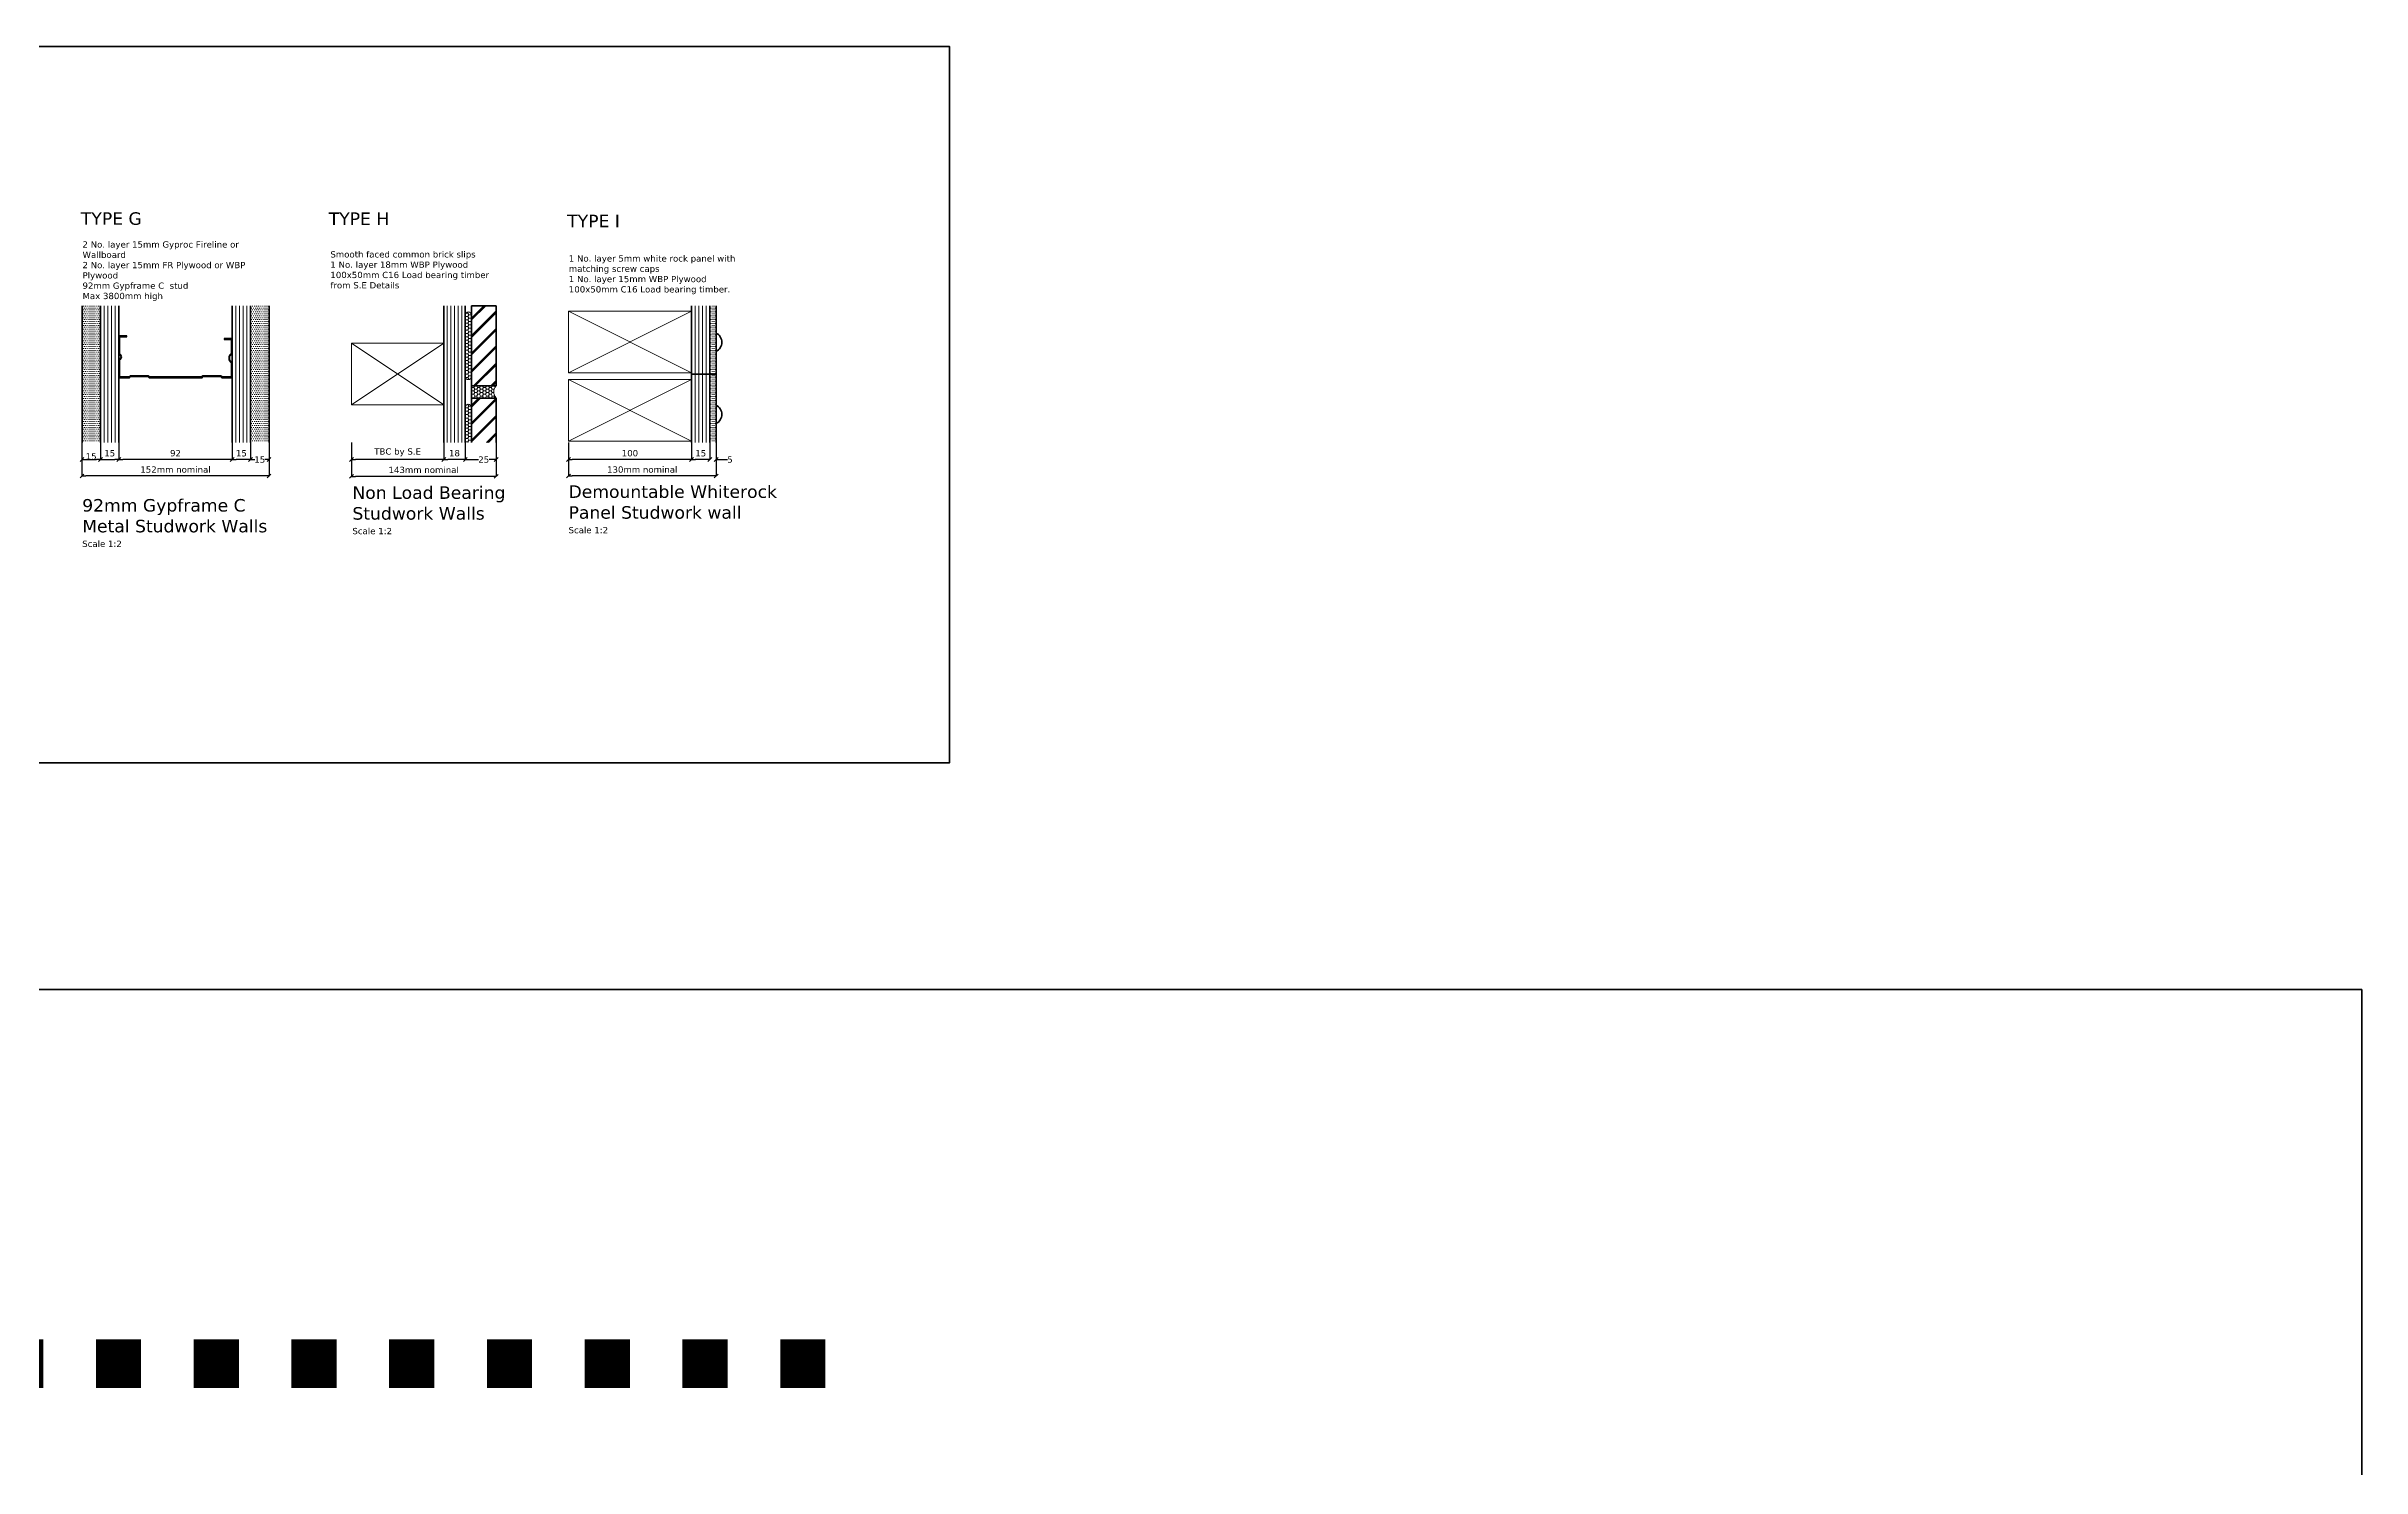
# Model space of a CAD drawing. Header units: millimetres. Extents: x -159872 to 386485, y -250577 to 158966.
# Drawn here: x -108193 to -106311, y 15571 to 16725 of the extents above; entities that cross this region are included whole.
import ezdxf

# ---------------------------------------------------------------- set-up
doc = ezdxf.new("R2010")
doc.units = ezdxf.units.MM
doc.header["$PDMODE"] = 1
doc.header["$PDSIZE"] = -2
doc.layers.get('0').update_dxf_attribs({"lineweight": 25})
for name, color, linetype, lineweight in [('LDS-details', 4, 'Continuous', 25), ('LDS-dimensions-1-2', 251, 'Continuous', 9), ('LDS-hatch', 253, 'Continuous', 9), ('LDS-hatch_Hatch', 7, 'Continuous', 5), ('LDS-joinery general', 3, 'Continuous', 18), ('LDS-struct-new-walls', 6, 'Continuous', 35), ('LDS-text-1-1', 7, 'Continuous', 9), ('LDS-text-1-2', 7, 'Continuous', 9)]:
    doc.layers.add(name, color=color, linetype=linetype, lineweight=lineweight)
doc.styles.add('Verdana', font='Verdana.ttf')
doc.styles.add('Verdana (bold)', font='Verdana Bold.ttf')
doc.dimstyles.new('keane-1-2', dxfattribs={"dimtxt": 2.541058, "dimasz": 3.181201, "dimexe": 0.05, "dimexo": 0.05, "dimgap": 0.05, "dimtad": 1, "dimtih": 1, "dimtoh": 1, "dimdec": 0, "dimdsep": 46, "dimtxsty": 'Verdana', "dimblk": 'VW_SLASH-3', "dimblk1": 'VW_SLASH-3', "dimblk2": 'VW_SLASH-3', "dimcen": 0, "dimazin": 0, "dimtfac": 1, "dimtdec": 0, "dimtix": 1, "dimtofl": 0, "dimtmove": 0, "dimatfit": 0, "dimldrblk": 'VW_SLASH-3', "dimfxl": 1, "dimfrac": 2, "dimtolj": 1, "dimarcsym": 0})
pattern_1 = [(180, (122858.9752, -93076.1713), (-0.78125, 1.5625), [0.01, -1.5525])]
pattern_2 = [(45, (-1779118.001, -4898816.16), (-7.071067812, 7.071067812), []), (45, (-1779117.276, -4898816.16), (-7.071067812, 7.071067812), []), (45, (-1779116.551, -4898816.16), (-7.071067812, 7.071067812), [])]
pattern_3 = [(0, (-1779118.0014, -4898816.1601), (2.38125, 1.3748153225), [1.5875, -3.175]), (120, (-1779118.0014, -4898816.1601), (-2.3812499948, 1.3748153315), [1.5875, -3.175]), (60, (-1779116.4139, -4898813.4105), (5.2e-09, 2.749630654), [1.5875, -3.175])]

# ---------------------------------------------------------------- blocks, each defined once
blk = doc.blocks.new('VW_SLASH-3')
at = {"color": 0, "linetype": 'ByBlock', "lineweight": -2, "transparency": 16777216}
blk.add_line((0, 0), (-1, 0), dxfattribs=at)
at = {"color": 0, "linetype": 'Continuous', "lineweight": 5, "transparency": 16777216, "flags": 128}
blk.add_lwpolyline([(0.5, 0.5), (-0.5, -0.5)], dxfattribs=at)
blk = doc.blocks.new('*D276')
at = {"layer": 'Defpoints', "color": 0}
for p in [(-108134, 16403.8), (-108134, 16389.8), (-108042, 16403.8)]:
    blk.add_point(p, dxfattribs=at)
at = {"layer": 'LDS-dimensions-1-2', "color": 0, "lineweight": -2}
for p, q in [((-108134, 16403.8), (-108134, 16389.8)), ((-108045.2, 16389.8), (-108130.8, 16389.8)), ((-108042, 16403.8), (-108042, 16389.8))]:
    blk.add_line(p, q, dxfattribs=at)
at = {"layer": 'LDS-dimensions-1-2', "color": 0, "lineweight": -2, "xscale": 3.181201171875, "yscale": 3.181201171875, "zscale": 3.181201171875, "rotation": 180}
blk.add_blockref('VW_SLASH-3', (-108134, 16389.8), dxfattribs=at)
at = {"layer": 'LDS-dimensions-1-2', "color": 0, "lineweight": -2, "xscale": 3.181201171875, "yscale": 3.181201171875, "zscale": 3.181201171875}
blk.add_blockref('VW_SLASH-3', (-108042, 16389.8), dxfattribs=at)
at = {"layer": 'LDS-dimensions-1-2', "color": 0, "insert": (-108088, 16395), "char_height": 5.08, "attachment_point": 5, "style": 'Verdana'}
blk.add_mtext('\\A1;92', dxfattribs=at)
blk = doc.blocks.new('*D277')
at = {"layer": 'Defpoints', "color": 0}
for p in [(-108164, 16401.3), (-108012, 16403.8), (-108164, 16376.5)]:
    blk.add_point(p, dxfattribs=at)
at = {"layer": 'LDS-dimensions-1-2', "color": 0, "lineweight": -2}
for p, q in [((-108164, 16401.3), (-108164, 16376.4)), ((-108012, 16403.8), (-108012, 16376.4)), ((-108015.2, 16376.5), (-108160.8, 16376.5))]:
    blk.add_line(p, q, dxfattribs=at)
at = {"layer": 'LDS-dimensions-1-2', "color": 0, "lineweight": -2, "xscale": 3.181201171875, "yscale": 3.181201171875, "zscale": 3.181201171875, "rotation": 180}
blk.add_blockref('VW_SLASH-3', (-108164, 16376.5), dxfattribs=at)
at = {"layer": 'LDS-dimensions-1-2', "color": 0, "lineweight": -2, "xscale": 3.181201171875, "yscale": 3.181201171875, "zscale": 3.181201171875}
blk.add_blockref('VW_SLASH-3', (-108012, 16376.5), dxfattribs=at)
at = {"layer": 'LDS-dimensions-1-2', "color": 0, "insert": (-108088, 16381.7), "char_height": 5.082, "attachment_point": 5, "style": 'Verdana'}
blk.add_mtext('\\A1;152mm nominal', dxfattribs=at)
blk = doc.blocks.new('*D278')
at = {"layer": 'Defpoints', "color": 0}
for p in [(-108149, 16403.8), (-108134, 16403.8), (-108134, 16389.8)]:
    blk.add_point(p, dxfattribs=at)
at = {"layer": 'LDS-dimensions-1-2', "color": 0, "lineweight": -2}
for p, q in [((-108149, 16403.8), (-108149, 16389.8)), ((-108145.8, 16389.8), (-108137.2, 16389.8)), ((-108134, 16403.8), (-108134, 16389.8))]:
    blk.add_line(p, q, dxfattribs=at)
at = {"layer": 'LDS-dimensions-1-2', "color": 0, "lineweight": -2, "xscale": 3.181201171875, "yscale": 3.181201171875, "zscale": 3.181201171875, "rotation": 180}
blk.add_blockref('VW_SLASH-3', (-108149, 16389.8), dxfattribs=at)
at = {"layer": 'LDS-dimensions-1-2', "color": 0, "lineweight": -2, "xscale": 3.181201171875, "yscale": 3.181201171875, "zscale": 3.181201171875}
blk.add_blockref('VW_SLASH-3', (-108134, 16389.8), dxfattribs=at)
at = {"layer": 'LDS-dimensions-1-2', "color": 0, "insert": (-108141.5, 16394.9), "char_height": 5.08, "attachment_point": 5, "style": 'Verdana'}
blk.add_mtext('\\A1;15', dxfattribs=at)
blk = doc.blocks.new('*D279')
at = {"layer": 'Defpoints', "color": 0}
for p in [(-108164, 16403.8), (-108149, 16403.8), (-108149, 16389.8)]:
    blk.add_point(p, dxfattribs=at)
at = {"layer": 'LDS-dimensions-1-2', "color": 0, "lineweight": -2}
for p, q in [((-108164, 16403.8), (-108164, 16389.8)), ((-108160.8, 16389.8), (-108152.2, 16389.8)), ((-108149, 16403.8), (-108149, 16389.8))]:
    blk.add_line(p, q, dxfattribs=at)
at = {"layer": 'LDS-dimensions-1-2', "color": 0, "lineweight": -2, "xscale": 3.181201171875, "yscale": 3.181201171875, "zscale": 3.181201171875, "rotation": 180}
blk.add_blockref('VW_SLASH-3', (-108164, 16389.8), dxfattribs=at)
at = {"layer": 'LDS-dimensions-1-2', "color": 0, "lineweight": -2, "xscale": 3.181201171875, "yscale": 3.181201171875, "zscale": 3.181201171875}
blk.add_blockref('VW_SLASH-3', (-108149, 16389.8), dxfattribs=at)
at = {"layer": 'LDS-dimensions-1-2', "color": 0, "insert": (-108156.5, 16392.4), "char_height": 5.08, "attachment_point": 5, "style": 'Verdana'}
blk.add_mtext('\\A1;15', dxfattribs=at)
blk = doc.blocks.new('*D280')
at = {"layer": 'Defpoints', "color": 0}
for p in [(-108042, 16403.8), (-108042, 16389.8), (-108027, 16403.8)]:
    blk.add_point(p, dxfattribs=at)
at = {"layer": 'LDS-dimensions-1-2', "color": 0, "lineweight": -2}
for p, q in [((-108042, 16403.8), (-108042, 16389.8)), ((-108030.2, 16389.8), (-108038.8, 16389.8)), ((-108027, 16403.8), (-108027, 16389.8))]:
    blk.add_line(p, q, dxfattribs=at)
at = {"layer": 'LDS-dimensions-1-2', "color": 0, "lineweight": -2, "xscale": 3.181201171875, "yscale": 3.181201171875, "zscale": 3.181201171875, "rotation": 180}
blk.add_blockref('VW_SLASH-3', (-108042, 16389.8), dxfattribs=at)
at = {"layer": 'LDS-dimensions-1-2', "color": 0, "lineweight": -2, "xscale": 3.181201171875, "yscale": 3.181201171875, "zscale": 3.181201171875}
blk.add_blockref('VW_SLASH-3', (-108027, 16389.8), dxfattribs=at)
at = {"layer": 'LDS-dimensions-1-2', "color": 0, "insert": (-108034.5, 16394.9), "char_height": 5.08, "attachment_point": 5, "style": 'Verdana'}
blk.add_mtext('\\A1;15', dxfattribs=at)
blk = doc.blocks.new('*D281')
at = {"layer": 'Defpoints', "color": 0}
for p in [(-108027, 16403.8), (-108027, 16389.8), (-108012, 16403.8)]:
    blk.add_point(p, dxfattribs=at)
at = {"layer": 'LDS-dimensions-1-2', "color": 0, "lineweight": -2}
for p, q in [((-108027, 16403.8), (-108027, 16389.8)), ((-108023.8, 16389.8), (-108023.6, 16389.8)), ((-108015.2, 16389.8), (-108015.4, 16389.8)), ((-108012, 16403.8), (-108012, 16389.8))]:
    blk.add_line(p, q, dxfattribs=at)
at = {"layer": 'LDS-dimensions-1-2', "color": 0, "lineweight": -2, "xscale": 3.181201171875, "yscale": 3.181201171875, "zscale": 3.181201171875, "rotation": 180}
blk.add_blockref('VW_SLASH-3', (-108027, 16389.8), dxfattribs=at)
at = {"layer": 'LDS-dimensions-1-2', "color": 0, "lineweight": -2, "xscale": 3.181201171875, "yscale": 3.181201171875, "zscale": 3.181201171875}
blk.add_blockref('VW_SLASH-3', (-108012, 16389.8), dxfattribs=at)
at = {"layer": 'LDS-dimensions-1-2', "color": 0, "insert": (-108019.5, 16389.8), "char_height": 5.08, "attachment_point": 5, "style": 'Verdana'}
blk.add_mtext('\\A1;15', dxfattribs=at)
blk = doc.blocks.new('*D282')
at = {"layer": 'Defpoints', "color": 0}
for p in [(-107945, 16403.8), (-107945, 16389.8), (-107870, 16403.8)]:
    blk.add_point(p, dxfattribs=at)
at = {"layer": 'LDS-dimensions-1-2', "color": 0, "lineweight": -2}
for p, q in [((-107945, 16403.8), (-107945, 16389.8)), ((-107873.2, 16389.8), (-107941.8, 16389.8)), ((-107870, 16403.8), (-107870, 16389.8))]:
    blk.add_line(p, q, dxfattribs=at)
at = {"layer": 'LDS-dimensions-1-2', "color": 0, "lineweight": -2, "xscale": 3.181201171875, "yscale": 3.181201171875, "zscale": 3.181201171875, "rotation": 180}
blk.add_blockref('VW_SLASH-3', (-107945, 16389.8), dxfattribs=at)
at = {"layer": 'LDS-dimensions-1-2', "color": 0, "lineweight": -2, "xscale": 3.181201171875, "yscale": 3.181201171875, "zscale": 3.181201171875}
blk.add_blockref('VW_SLASH-3', (-107870, 16389.8), dxfattribs=at)
at = {"layer": 'LDS-dimensions-1-2', "color": 0, "insert": (-107907.5, 16395.7), "char_height": 5.082, "attachment_point": 5, "style": 'Verdana'}
blk.add_mtext('\\A1;TBC by S.E', dxfattribs=at)
blk = doc.blocks.new('*D283')
at = {"layer": 'Defpoints', "color": 0}
for p in [(-107945, 16403.8), (-107827.5, 16403.5), (-107945, 16376.2)]:
    blk.add_point(p, dxfattribs=at)
at = {"layer": 'LDS-dimensions-1-2', "color": 0, "lineweight": -2}
for p, q in [((-107945, 16403.8), (-107945, 16376.1)), ((-107827.5, 16403.5), (-107827.5, 16376.1)), ((-107830.7, 16376.2), (-107941.8, 16376.2))]:
    blk.add_line(p, q, dxfattribs=at)
at = {"layer": 'LDS-dimensions-1-2', "color": 0, "lineweight": -2, "xscale": 3.181201171875, "yscale": 3.181201171875, "zscale": 3.181201171875, "rotation": 180}
blk.add_blockref('VW_SLASH-3', (-107945, 16376.2), dxfattribs=at)
at = {"layer": 'LDS-dimensions-1-2', "color": 0, "lineweight": -2, "xscale": 3.181201171875, "yscale": 3.181201171875, "zscale": 3.181201171875}
blk.add_blockref('VW_SLASH-3', (-107827.5, 16376.2), dxfattribs=at)
at = {"layer": 'LDS-dimensions-1-2', "color": 0, "insert": (-107886.3, 16381.4), "char_height": 5.082, "attachment_point": 5, "style": 'Verdana'}
blk.add_mtext('\\A1;143mm nominal', dxfattribs=at)
blk = doc.blocks.new('*D284')
at = {"layer": 'Defpoints', "color": 0}
for p in [(-107870, 16403.8), (-107870, 16389.8), (-107852.5, 16403.8)]:
    blk.add_point(p, dxfattribs=at)
at = {"layer": 'LDS-dimensions-1-2', "color": 0, "lineweight": -2}
for p, q in [((-107870, 16403.8), (-107870, 16389.8)), ((-107855.7, 16389.8), (-107866.8, 16389.8)), ((-107852.5, 16403.8), (-107852.5, 16389.8))]:
    blk.add_line(p, q, dxfattribs=at)
at = {"layer": 'LDS-dimensions-1-2', "color": 0, "lineweight": -2, "xscale": 3.181201171875, "yscale": 3.181201171875, "zscale": 3.181201171875, "rotation": 180}
blk.add_blockref('VW_SLASH-3', (-107870, 16389.8), dxfattribs=at)
at = {"layer": 'LDS-dimensions-1-2', "color": 0, "lineweight": -2, "xscale": 3.181201171875, "yscale": 3.181201171875, "zscale": 3.181201171875}
blk.add_blockref('VW_SLASH-3', (-107852.5, 16389.8), dxfattribs=at)
at = {"layer": 'LDS-dimensions-1-2', "color": 0, "insert": (-107861.3, 16395), "char_height": 5.08, "attachment_point": 5, "style": 'Verdana'}
blk.add_mtext('\\A1;18', dxfattribs=at)
blk = doc.blocks.new('*D285')
at = {"layer": 'Defpoints', "color": 0}
for p in [(-107852.5, 16403.8), (-107852.5, 16389.8), (-107827.5, 16403.8)]:
    blk.add_point(p, dxfattribs=at)
at = {"layer": 'LDS-dimensions-1-2', "color": 0, "lineweight": -2}
for p, q in [((-107852.5, 16403.8), (-107852.5, 16389.8)), ((-107849.3, 16389.8), (-107841.8, 16389.8)), ((-107830.7, 16389.8), (-107833.2, 16389.8)), ((-107827.5, 16403.8), (-107827.5, 16389.8))]:
    blk.add_line(p, q, dxfattribs=at)
at = {"layer": 'LDS-dimensions-1-2', "color": 0, "lineweight": -2, "xscale": 3.181201171875, "yscale": 3.181201171875, "zscale": 3.181201171875, "rotation": 180}
blk.add_blockref('VW_SLASH-3', (-107852.5, 16389.8), dxfattribs=at)
at = {"layer": 'LDS-dimensions-1-2', "color": 0, "lineweight": -2, "xscale": 3.181201171875, "yscale": 3.181201171875, "zscale": 3.181201171875}
blk.add_blockref('VW_SLASH-3', (-107827.5, 16389.8), dxfattribs=at)
at = {"layer": 'LDS-dimensions-1-2', "color": 0, "insert": (-107837.5, 16389.8), "char_height": 5.08, "attachment_point": 5, "style": 'Verdana'}
blk.add_mtext('\\A1;25', dxfattribs=at)
blk = doc.blocks.new('*D286')
at = {"layer": 'Defpoints', "color": 0}
for p in [(-107768.7, 16403.8), (-107768.7, 16389.8), (-107668.7, 16403.8)]:
    blk.add_point(p, dxfattribs=at)
at = {"layer": 'LDS-dimensions-1-2', "color": 0, "lineweight": -2}
for p, q in [((-107768.7, 16403.8), (-107768.7, 16389.8)), ((-107671.9, 16389.8), (-107765.6, 16389.8)), ((-107668.7, 16403.8), (-107668.7, 16389.8))]:
    blk.add_line(p, q, dxfattribs=at)
at = {"layer": 'LDS-dimensions-1-2', "color": 0, "lineweight": -2, "xscale": 3.181201171875, "yscale": 3.181201171875, "zscale": 3.181201171875, "rotation": 180}
blk.add_blockref('VW_SLASH-3', (-107768.7, 16389.8), dxfattribs=at)
at = {"layer": 'LDS-dimensions-1-2', "color": 0, "lineweight": -2, "xscale": 3.181201171875, "yscale": 3.181201171875, "zscale": 3.181201171875}
blk.add_blockref('VW_SLASH-3', (-107668.7, 16389.8), dxfattribs=at)
at = {"layer": 'LDS-dimensions-1-2', "color": 0, "insert": (-107718.7, 16395), "char_height": 5.08, "attachment_point": 5, "style": 'Verdana'}
blk.add_mtext('\\A1;100', dxfattribs=at)
blk = doc.blocks.new('*D287')
at = {"layer": 'Defpoints', "color": 0}
for p in [(-107768.7, 16403.8), (-107648.7, 16403.8), (-107768.7, 16376.5)]:
    blk.add_point(p, dxfattribs=at)
at = {"layer": 'LDS-dimensions-1-2', "color": 0, "lineweight": -2}
for p, q in [((-107768.7, 16403.8), (-107768.7, 16376.4)), ((-107648.7, 16403.8), (-107648.7, 16376.4)), ((-107651.9, 16376.5), (-107765.6, 16376.5))]:
    blk.add_line(p, q, dxfattribs=at)
at = {"layer": 'LDS-dimensions-1-2', "color": 0, "lineweight": -2, "xscale": 3.181201171875, "yscale": 3.181201171875, "zscale": 3.181201171875, "rotation": 180}
blk.add_blockref('VW_SLASH-3', (-107768.7, 16376.5), dxfattribs=at)
at = {"layer": 'LDS-dimensions-1-2', "color": 0, "lineweight": -2, "xscale": 3.181201171875, "yscale": 3.181201171875, "zscale": 3.181201171875}
blk.add_blockref('VW_SLASH-3', (-107648.7, 16376.5), dxfattribs=at)
at = {"layer": 'LDS-dimensions-1-2', "color": 0, "insert": (-107708.7, 16381.7), "char_height": 5.082, "attachment_point": 5, "style": 'Verdana'}
blk.add_mtext('\\A1;130mm nominal', dxfattribs=at)
blk = doc.blocks.new('*D288')
at = {"layer": 'Defpoints', "color": 0}
for p in [(-107668.7, 16403.8), (-107668.7, 16389.8), (-107653.7, 16403.8)]:
    blk.add_point(p, dxfattribs=at)
at = {"layer": 'LDS-dimensions-1-2', "color": 0, "lineweight": -2}
for p, q in [((-107668.7, 16403.8), (-107668.7, 16389.8)), ((-107656.9, 16389.8), (-107665.6, 16389.8)), ((-107653.7, 16403.8), (-107653.7, 16389.8))]:
    blk.add_line(p, q, dxfattribs=at)
at = {"layer": 'LDS-dimensions-1-2', "color": 0, "lineweight": -2, "xscale": 3.181201171875, "yscale": 3.181201171875, "zscale": 3.181201171875, "rotation": 180}
blk.add_blockref('VW_SLASH-3', (-107668.7, 16389.8), dxfattribs=at)
at = {"layer": 'LDS-dimensions-1-2', "color": 0, "lineweight": -2, "xscale": 3.181201171875, "yscale": 3.181201171875, "zscale": 3.181201171875}
blk.add_blockref('VW_SLASH-3', (-107653.7, 16389.8), dxfattribs=at)
at = {"layer": 'LDS-dimensions-1-2', "color": 0, "insert": (-107661.2, 16394.9), "char_height": 5.08, "attachment_point": 5, "style": 'Verdana'}
blk.add_mtext('\\A1;15', dxfattribs=at)
blk = doc.blocks.new('*D289')
at = {"layer": 'Defpoints', "color": 0}
for p in [(-107653.7, 16403.8), (-107653.7, 16389.8), (-107648.7, 16403.8)]:
    blk.add_point(p, dxfattribs=at)
at = {"layer": 'LDS-dimensions-1-2', "color": 0, "lineweight": -2}
for p, q in [((-107656.9, 16389.8), (-107660.1, 16389.8)), ((-107653.7, 16403.8), (-107653.7, 16389.8)), ((-107648.7, 16403.8), (-107648.7, 16389.8)), ((-107648.7, 16389.8), (-107639.4, 16389.8)), ((-107645.6, 16389.8), (-107642.4, 16389.8))]:
    blk.add_line(p, q, dxfattribs=at)
at = {"layer": 'LDS-dimensions-1-2', "color": 0, "lineweight": -2, "xscale": 3.181201171875, "yscale": 3.181201171875, "zscale": 3.181201171875}
blk.add_blockref('VW_SLASH-3', (-107653.7, 16389.8), dxfattribs=at)
at = {"layer": 'LDS-dimensions-1-2', "color": 0, "lineweight": -2, "xscale": 3.181201171875, "yscale": 3.181201171875, "zscale": 3.181201171875, "rotation": 180}
blk.add_blockref('VW_SLASH-3', (-107648.7, 16389.8), dxfattribs=at)
at = {"layer": 'LDS-dimensions-1-2', "color": 0, "insert": (-107637.4, 16389.8), "char_height": 5.08, "attachment_point": 5, "style": 'Verdana'}
blk.add_mtext('\\A1;5', dxfattribs=at)

msp = doc.modelspace()

# ---------------------------------------------------------------- hatches: boundary and pattern name
at = {"layer": 'LDS-hatch_Hatch', "linetype": 'Continuous', "lineweight": 9}
h = msp.add_hatch(dxfattribs=at)
h.set_pattern_fill('DOTS', color=253, style=0, pattern_type=2)
h.set_pattern_definition(pattern_1)
h.paths.add_polyline_path([(-108148.97345, 16514.81635), (-108163.97345, 16514.81635), (-108163.97345, 16403.83292), (-108148.97345, 16403.83292)])
h = msp.add_hatch(dxfattribs=at)
h.set_pattern_fill('DOTS', color=253, style=0, pattern_type=2)
h.set_pattern_definition(pattern_1)
h.paths.add_polyline_path([(-108026.97345, 16514.81635), (-108011.97345, 16514.81635), (-108011.97345, 16403.83292), (-108026.97345, 16403.83292)])
h = msp.add_hatch(dxfattribs=at)
h.set_pattern_fill('HONEY_2', color=252, style=0, pattern_type=2)
h.set_pattern_definition(pattern_3)
edge = h.paths.add_edge_path()
edge.add_arc((-107850.03095, 16507.31635), 2.5, 0, 90)
edge.add_arc((-107850.03095, 16507.31635), 2.5, 90, 180)
edge.add_line((-107852.53095, 16507.31635), (-107852.53095, 16457.31635))
edge.add_arc((-107850.03095, 16457.31635), 2.5, 180, 270)
edge.add_arc((-107850.03095, 16457.31635), 2.5, 270, 360)
edge.add_line((-107847.53095, 16457.31635), (-107847.53095, 16507.31635))
h = msp.add_hatch(dxfattribs=at)
h.set_pattern_fill('JIS_RC_10', color=253, style=0, pattern_type=2)
h.set_pattern_definition(pattern_2)
h.paths.add_polyline_path([(-107847.53095, 16449.81635), (-107827.53095, 16449.81635), (-107827.53095, 16514.81635), (-107847.53095, 16514.81635)])
h = msp.add_hatch(dxfattribs=at)
h.set_pattern_fill('DOTS', color=253, style=0, pattern_type=2)
h.set_pattern_definition(pattern_1)
h.paths.add_polyline_path([(-107653.74698, 16514.81635), (-107648.74698, 16514.81635), (-107648.74698, 16403.83292), (-107653.74698, 16403.83292)])
h = msp.add_hatch(dxfattribs=at)
h.set_pattern_fill('HONEY_2', color=252, style=0, pattern_type=2)
h.set_pattern_definition(pattern_3)
edge = h.paths.add_edge_path()
edge.add_line((-107827.53095, 16449.81635), (-107847.53095, 16449.81635))
edge.add_line((-107847.53095, 16449.81635), (-107847.53095, 16439.81635))
edge.add_line((-107847.53095, 16439.81635), (-107827.53095, 16439.81635))
edge.add_arc((-107821.40655, 16444.81635), 7.90622, 140.7715982, 219.22840178, ccw=False)
h = msp.add_hatch(dxfattribs=at)
h.set_pattern_fill('HONEY_2', color=252, style=0, pattern_type=2)
h.set_pattern_definition(pattern_3)
edge = h.paths.add_edge_path()
edge.add_arc((-107850.03095, 16432.31635), 2.5, 0, 90)
edge.add_arc((-107850.03095, 16432.31635), 2.5, 90, 180)
edge.add_line((-107852.53095, 16432.31635), (-107852.53095, 16403.83292))
edge.add_line((-107852.53095, 16403.83292), (-107847.53095, 16403.83292))
edge.add_line((-107847.53095, 16403.83292), (-107847.53095, 16432.31635))
h = msp.add_hatch(dxfattribs=at)
h.set_pattern_fill('JIS_RC_10', color=253, style=0, pattern_type=2)
h.set_pattern_definition(pattern_2)
h.paths.add_polyline_path([(-107827.53095, 16439.81635), (-107847.53095, 16439.81635), (-107847.53095, 16403.83292), (-107827.53095, 16403.83292)])

# ---------------------------------------------------------------- linework, layer by layer
at = {"layer": 'LDS-details', "color": 1, "linetype": 'Continuous', "lineweight": 70, "transparency": 33554687, "flags": 128}
msp.add_lwpolyline([(-109263.01925, 16725.46966), (-107459.01925, 16725.46966), (-107459.01925, 16143.46966), (-109263.01925, 16143.46966)], close=True, dxfattribs=at)
at = {"layer": 'LDS-details', "flags": 128}
msp.add_lwpolyline([(-108133.02006, 16475.43929, -0.2705656269), (-108133.22345, 16475.78763), (-108133.22345, 16489.26859, -0.4142135624), (-108133.02345, 16489.46859), (-108127.47345, 16489.46859), (-108127.47345, 16490.21859), (-108133.22345, 16490.21859, 0.4142135624), (-108133.97345, 16489.46859), (-108133.97345, 16475.78763, 0.2705656269), (-108133.38871, 16474.78614, -0.583874208), (-108133.38871, 16471.65103, 0.2705656269), (-108133.97345, 16470.64954), (-108133.97345, 16456.96859, 0.4142135624), (-108133.22345, 16456.21859), (-108125.47345, 16456.21859), (-108124.47345, 16457.21859), (-108110.47345, 16457.21859), (-108109.47345, 16456.21859), (-108066.47345, 16456.21859), (-108065.47345, 16457.21859), (-108051.47345, 16457.21859), (-108050.47345, 16456.21859), (-108042.72345, 16456.21859, 0.4142135624), (-108041.97345, 16456.96859), (-108041.97345, 16468.28347, 0.2699042877), (-108042.55573, 16469.28357, -0.2699042877), (-108043.97345, 16471.71859), (-108043.97345, 16472.71859, -0.2699042877), (-108042.55573, 16475.1536, 0.2699042877), (-108041.97345, 16476.1537), (-108041.97345, 16487.46859, 0.4142135624), (-108042.72345, 16488.21859), (-108048.47345, 16488.21859), (-108048.47345, 16487.46859), (-108042.92345, 16487.46859, -0.4142135624), (-108042.72345, 16487.26859), (-108042.72345, 16476.1537, -0.2699042877), (-108042.92598, 16475.80584, 0.2699042877), (-108044.72345, 16472.71859), (-108044.72345, 16471.71859, 0.2699042877), (-108042.92598, 16468.63133, -0.2699042877), (-108042.72345, 16468.28347), (-108042.72345, 16457.16859, -0.4142135624), (-108042.92345, 16456.96859), (-108050.16279, 16456.96859), (-108051.16279, 16457.96859), (-108065.78411, 16457.96859), (-108066.78411, 16456.96859), (-108109.16279, 16456.96859), (-108110.16279, 16457.96859), (-108124.78411, 16457.96859), (-108125.78411, 16456.96859), (-108133.02345, 16456.96859, -0.4142135624), (-108133.22345, 16457.16859), (-108133.22345, 16470.64954, -0.2705656269), (-108133.02006, 16470.99789, 0.583874208), (-108133.02006, 16475.43929)], format="xyb", dxfattribs=at)
at = {"layer": 'LDS-hatch'}
msp.add_line((-107852.53095, 16432.31635), (-107852.53095, 16403.83292), dxfattribs=at)
at = {"layer": 'LDS-hatch', "flags": 128}
for points in [[(-107852.53095, 16507.31635), (-107852.53095, 16457.31635, 0.4142135624), (-107850.03095, 16454.81635, 0.4142135624), (-107847.53095, 16457.31635), (-107847.53095, 16507.31635, 0.4142135624), (-107850.03095, 16509.81635, 0.4142135624), (-107852.53095, 16507.31635)], [(-107847.53095, 16403.83292), (-107847.53095, 16432.31635, 0.4142135624), (-107850.03095, 16434.81635, 0.4142135624), (-107852.53095, 16432.31635)]]:
    msp.add_lwpolyline(points, format="xyb", dxfattribs=at)
at = {"layer": 'LDS-hatch'}
msp.add_arc((-107821.40655, 16444.81635), 7.90622, 140.77159821, 219.22840179, dxfattribs=at)
at = {"layer": 'LDS-joinery general', "color": 8, "lineweight": 9}
for p, q in [((-107668.74698, 16510.41009), (-107768.74698, 16460.41009)), ((-107768.74698, 16510.41009), (-107668.74698, 16460.41009)), ((-107870.03095, 16484.32463), (-107945.03095, 16434.32463)), ((-107945.03095, 16484.32463), (-107870.03095, 16434.32463)), ((-107668.74698, 16454.73761), (-107768.74698, 16404.73761)), ((-107768.74698, 16454.73761), (-107668.74698, 16404.73761))]:
    msp.add_line(p, q, dxfattribs=at)
at = {"layer": 'LDS-joinery general', "flags": 128}
for points in [[(-107768.74698, 16460.41009), (-107668.74698, 16460.41009), (-107668.74698, 16510.41009), (-107768.74698, 16510.41009)], [(-107945.03095, 16434.32463), (-107870.03095, 16434.32463), (-107870.03095, 16484.32463), (-107945.03095, 16484.32463)], [(-107768.74698, 16404.73761), (-107668.74698, 16404.73761), (-107668.74698, 16454.73761), (-107768.74698, 16454.73761)]]:
    msp.add_lwpolyline(points, close=True, dxfattribs=at)
at = {"layer": 'LDS-struct-new-walls'}
for p, q in [((-108163.97345, 16403.83292), (-108163.97345, 16514.81635)), ((-108148.97345, 16403.83292), (-108148.97345, 16514.81635)), ((-108133.97345, 16403.83292), (-108133.97345, 16514.81635)), ((-108041.97345, 16403.83292), (-108041.97345, 16514.81635)), ((-108026.97345, 16403.83292), (-108026.97345, 16514.81635)), ((-108011.97345, 16403.83292), (-108011.97345, 16514.81635))]:
    msp.add_line(p, q, dxfattribs=at)
at = {"layer": 'LDS-struct-new-walls', "color": 9, "lineweight": 9}
for p, q in [((-108145.97345, 16403.83292), (-108145.97345, 16514.81635)), ((-108142.97345, 16403.83292), (-108142.97345, 16514.81635)), ((-108139.97345, 16403.83292), (-108139.97345, 16514.81635)), ((-108136.97345, 16403.83292), (-108136.97345, 16514.81635)), ((-108038.97345, 16403.83292), (-108038.97345, 16514.81635)), ((-108035.97345, 16403.83292), (-108035.97345, 16514.81635)), ((-108032.97345, 16403.83292), (-108032.97345, 16514.81635)), ((-108029.97345, 16403.83292), (-108029.97345, 16514.81635)), ((-107867.28095, 16403.83292), (-107867.28095, 16514.81635)), ((-107864.28095, 16403.83292), (-107864.28095, 16514.81635)), ((-107861.28095, 16403.83292), (-107861.28095, 16514.81635)), ((-107858.28095, 16403.83292), (-107858.28095, 16514.81635)), ((-107855.28095, 16403.83292), (-107855.28095, 16514.81635)), ((-107665.74698, 16403.83292), (-107665.74698, 16514.81635)), ((-107662.74698, 16403.83292), (-107662.74698, 16514.81635)), ((-107659.74698, 16403.83292), (-107659.74698, 16514.81635)), ((-107656.74698, 16403.83292), (-107656.74698, 16514.81635))]:
    msp.add_line(p, q, dxfattribs=at)
at = {"layer": 'LDS-struct-new-walls', "color": 1, "lineweight": 35}
for p, q in [((-107870.03095, 16403.83292), (-107870.03095, 16514.81635)), ((-107852.53095, 16403.83292), (-107852.53095, 16514.81635)), ((-107847.53095, 16403.83292), (-107847.53095, 16514.81635)), ((-107847.53095, 16514.81635), (-107827.53095, 16514.81635)), ((-107827.53095, 16449.81635), (-107827.53095, 16514.81635)), ((-107668.74698, 16403.83292), (-107668.74698, 16514.81635)), ((-107653.74698, 16403.83292), (-107653.74698, 16514.81635)), ((-107648.74698, 16403.83292), (-107648.74698, 16514.81635)), ((-107847.53095, 16449.81635), (-107827.53095, 16449.81635)), ((-107668.74698, 16459.32463), (-107648.74698, 16459.32463)), ((-107847.53095, 16439.81635), (-107827.53095, 16439.81635)), ((-107827.53095, 16403.83292), (-107827.53095, 16439.81635))]:
    msp.add_line(p, q, dxfattribs=at)
for centre in [(-107652.3365, 16485.15691), (-107652.3365, 16426.53068)]:
    msp.add_arc(centre, 8.31473, 295.57595389, 64.42404611, dxfattribs=at)
at = {"layer": 'LDS-text-1-1', "color": 7, "lineweight": 50, "flags": 128}
msp.add_lwpolyline([(-110061.19027, 15959.39562), (-106311.34201, 15959.39562), (-106311.34201, 10559.39562), (-107965.39417, 10559.39562), (-110061.19027, 10559.39562)], close=True, dxfattribs=at)

# ---------------------------------------------------------------- texts
at = {"layer": 'LDS-text-1-1', "color": 7, "insert": (-109888.55162, 15710.44081), "char_height": 152.4635036, "attachment_point": 4, "line_spacing_factor": 1.083068, "style": 'Verdana (bold)'}
msp.add_mtext('Client - ..................', dxfattribs=at)
at = {"layer": 'LDS-text-1-2', "color": 7, "attachment_point": 4, "style": 'Verdana'}
for s, insert, char_height, width, line_spacing_factor in [('TYPE G', (-108164.91016, 16585.48974), 10.164234, 80, 0.493897), ('TYPE H', (-107963.46765, 16585.48974), 10.164234, 80, 0.493897), ('TYPE I ', (-107769.68368, 16583.61103), 10.164234, 70, 0.493897), ('2 No. layer 15mm Gyproc Fireline or Wallboard\\P2 No. layer 15mm FR Plywood or WBP Plywood\\P92mm Gypframe C  stud\\PMax 3800mm high', (-108163.58358, 16542.91621), 5.0821168, 146.2930235, 0.987793), ('Smooth faced common brick slips\\P1 No. layer 18mm WBP Plywood\\P100x50mm C16 Load bearing timber from S.E Details ', (-107962.14108, 16543.92414), 5.0821168, 130.568544, 0.987793), ('1 No. layer 5mm white rock panel with matching screw caps\\P1 No. layer 15mm WBP Plywood\\P100x50mm C16 Load bearing timber.', (-107768.35711, 16539.93042), 5.0821168, 146.2930235, 0.987793), ('{\\H2x;92mm Gypframe C\\PMetal Studwork Walls\\P}Scale 1:2', (-108163.82234, 16338.30073), 5.0821168, 151.309482, 0.996734), ('{\\H2x;Non Load Bearing \\PStudwork Walls\\P}Scale 1:2', (-107944.23359, 16348.61899), 5.0821168, 186.713647, 0.996734), ('{\\H2x;Demountable Whiterock Panel Studwork wall\\P}Scale 1:2', (-107768.59586, 16349.39431), 5.0821168, 172.2256822, 0.996734)]:
    msp.add_mtext(s, dxfattribs=dict(at, insert=insert, char_height=char_height, width=width, line_spacing_factor=line_spacing_factor))

# ---------------------------------------------------------------- dimensions: what is measured, and where the dimension line sits
at = {"layer": 'LDS-dimensions-1-2', "color": 251}
for base, p1, p2, text, picture, middle in [((-108163.97345, 16376.46425), (-108011.97345, 16403.83292), (-108163.97345, 16401.33292), '152mm nominal', '*D277', (-108087.97345, 16381.67255)), ((-107945.03095, 16389.84684), (-107870.03095, 16403.83292), (-107945.03095, 16403.83292), 'TBC by S.E', '*D282', (-107907.53095, 16395.70534)), ((-107945.03095, 16376.17628), (-107827.53095, 16403.54495), (-107945.03095, 16403.83292), '143mm nominal', '*D283', (-107886.28095, 16381.38458)), ((-107768.74698, 16376.46425), (-107648.74698, 16403.83292), (-107768.74698, 16403.83292), '130mm nominal', '*D287', (-107708.74698, 16381.67255))]:
    dim = msp.add_linear_dim(base=base, p1=p1, p2=p2, text=text, dimstyle='keane-1-2', override={"dimtxt": 5.082117, "dimgap": 2.5, "dimtih": 0, "dimtoh": 0, "dimpost": '<>', "dimtxsty": 'Verdana', "dimtmove": 2}, dxfattribs=at)
    dim.commit()
    dim.dimension.update_dxf_attribs({"geometry": picture, "text_midpoint": middle})
for base, p1, p2, text, override, picture, middle in [((-108148.97345, 16389.84684), (-108163.97345, 16403.83292), (-108148.97345, 16403.83292), '15', {"dimtxt": 5.082117, "dimgap": 3.72039e-15, "dimtih": 0, "dimtoh": 0, "dimpost": '<>', "dimtxsty": 'Verdana'}, '*D279', (-108156.47345, 16389.84684)), ((-108026.97345, 16389.84684), (-108011.97345, 16403.83292), (-108026.97345, 16403.83292), '15', {"dimtxt": 5.082117, "dimgap": 0.396875, "dimtad": 0, "dimtih": 0, "dimtoh": 0, "dimpost": '<>', "dimtxsty": 'Verdana'}, '*D281', (-108019.47345, 16389.84684)), ((-107653.74698, 16389.84684), (-107648.74698, 16403.83292), (-107653.74698, 16403.83292), '5', {"dimtxt": 5.082117, "dimgap": 0.396875, "dimtad": 0, "dimtih": 0, "dimtoh": 0, "dimpost": '<>', "dimtxsty": 'Verdana', "dimtix": 0}, '*D289', (-107637.38974, 16389.84684))]:
    dim = msp.add_linear_dim(base=base, p1=p1, p2=p2, text=text, dimstyle='keane-1-2', override=override, dxfattribs=at)
    dim.commit()
    dim.dimension.update_dxf_attribs({"geometry": picture, "text_midpoint": middle, "dimtype": 160})
for base, p1, p2, picture, middle in [((-108133.97345, 16389.84684), (-108148.97345, 16403.83292), (-108133.97345, 16403.83292), '*D278', (-108141.47345, 16394.94934)), ((-108133.97345, 16389.84684), (-108041.97345, 16403.83292), (-108133.97345, 16403.83292), '*D276', (-108087.97345, 16394.99029)), ((-108041.97345, 16389.84684), (-108026.97345, 16403.83292), (-108041.97345, 16403.83292), '*D280', (-108034.47345, 16394.94934)), ((-107870.030951673, 16389.8468429999), (-107852.530951673, 16403.8329162014), (-107870.030951673, 16403.8329162014), '*D284', (-107861.280951673, 16395.0039470427)), ((-107768.74698, 16389.84684), (-107668.74698, 16403.83292), (-107768.74698, 16403.83292), '*D286', (-107718.74698, 16394.992)), ((-107668.74698, 16389.84684), (-107653.74698, 16403.83292), (-107668.74698, 16403.83292), '*D288', (-107661.24698, 16394.94934))]:
    dim = msp.add_linear_dim(base=base, p1=p1, p2=p2, dimstyle='keane-1-2', override={"dimtxt": 5.082117, "dimgap": 2.5, "dimtih": 0, "dimtoh": 0, "dimpost": '<>', "dimtxsty": 'Verdana', "dimtmove": 2}, dxfattribs=at)
    dim.commit()
    dim.dimension.update_dxf_attribs({"geometry": picture, "text_midpoint": middle})
dim = msp.add_linear_dim(base=(-107852.53095, 16389.84684), p1=(-107827.53095, 16403.83292), p2=(-107852.53095, 16403.83292), dimstyle='keane-1-2', override={"dimtxt": 5.082117, "dimgap": 0.396875, "dimtad": 0, "dimtih": 0, "dimtoh": 0, "dimpost": '<>', "dimtxsty": 'Verdana'}, dxfattribs=at)
dim.commit()
dim.dimension.update_dxf_attribs({"geometry": '*D285', "text_midpoint": (-107837.53095, 16389.84684), "dimtype": 160})

doc.saveas('drawing.dxf')
